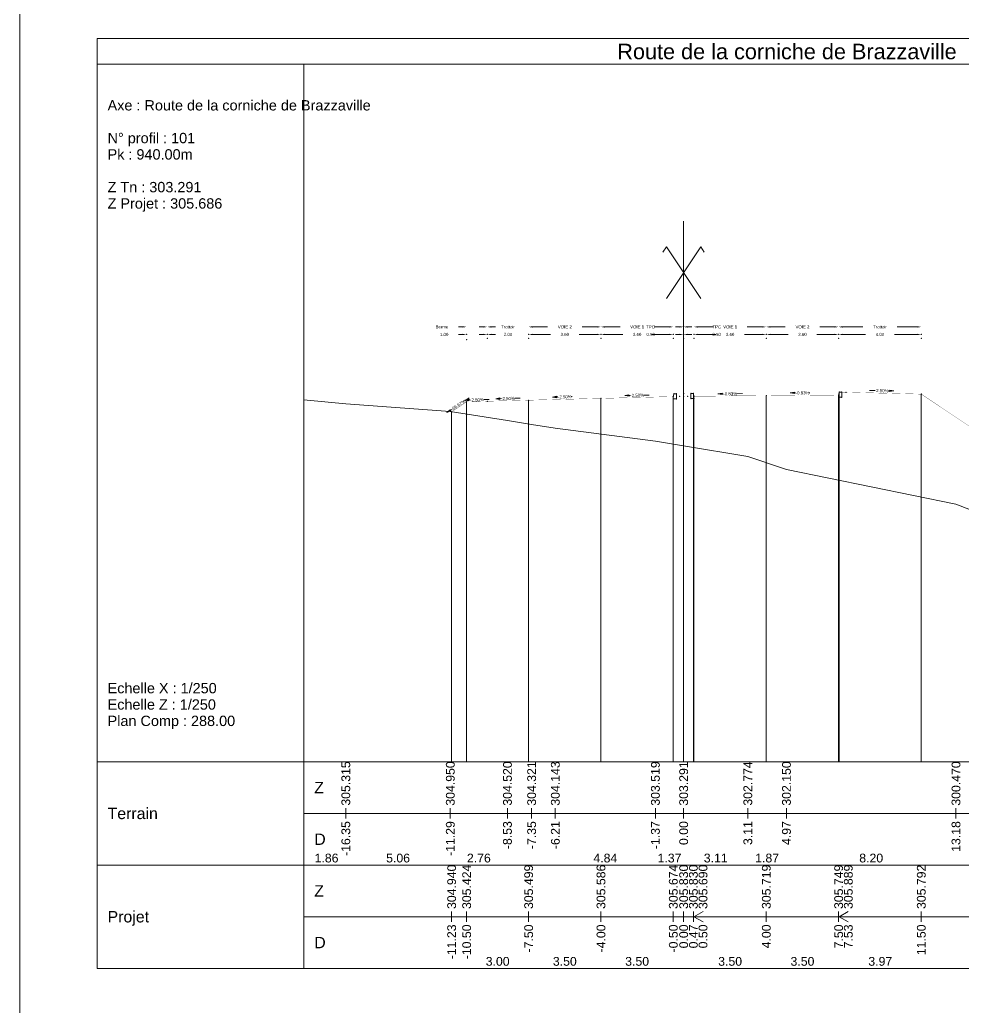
# Model space of a CAD drawing. Extents: x 0 to 74, y -372 to 1003.
# Drawn here: x 0 to 45.65, y -202.46 to -154.67 of the extents above; entities that cross this region are included whole.
import ezdxf
from ezdxf.enums import TextEntityAlignment as Align

# ---------------------------------------------------------------- set-up
doc = ezdxf.new("R2010")
doc.units = 0
doc.header["$LTSCALE"] = 2
doc.header["$PDSIZE"] = -0.004
doc.layers.get('0').update_dxf_attribs({"lineweight": 0})
for name, color, linetype, lineweight in [('Route - Profils type - PT REM TRT', 5, 'Continuous', 0), ('Route - Profils type - PT REM TRT BERME', 5, 'Continuous', 0), ('Route - Route de la corniche de Brazzaville - PT - Cadre_P101', 7, 'Continuous', 0), ('Route - Route de la corniche de Brazzaville - PT - Terrain_P101', 5, 'Continuous', 0)]:
    doc.layers.add(name, color=color, linetype=linetype, lineweight=lineweight)
doc.styles.add('CadreTitre', font='arial.ttf', dxfattribs={"height": 0.003})
doc.styles.add('Cotation', font='arial.ttf')
doc.styles.add('CoteHor', font='arial.ttf', dxfattribs={"height": 0.0022})
doc.styles.add('CoteHorA', font='arial.ttf', dxfattribs={"height": 0.0022})
doc.styles.add('CoteTitre', font='arial.ttf', dxfattribs={"height": 0.0017})
doc.styles.add('CoteTitreA', font='arial.ttf', dxfattribs={"height": 0.0017})
doc.styles.add('CoteVert', font='arial.ttf', dxfattribs={"height": 0.0017})
doc.styles.add('CoteVertA', font='arial.ttf', dxfattribs={"height": 0.0017})
doc.styles.add('ProfilCartouche', font='arial.ttf', dxfattribs={"height": 0.002})
doc.dimstyles.new('BRAZZAVILLE', dxfattribs={"dimtxt": 0.15, "dimasz": 0.2, "dimexe": 0.5, "dimexo": 0.5, "dimgap": 0.5, "dimtad": 0, "dimzin": 0, "dimdsep": 46, "dimtxsty": 'Cotation', "dimsah": 1, "dimcen": 0.1, "dimse1": 1, "dimse2": 1, "dimclrd": 1, "dimclre": 256, "dimclrt": 1, "dimaunit": 2, "dimazin": 0, "dimtfac": 1, "dimtdec": 4, "dimtofl": 0, "dimtmove": 0, "dimatfit": 1, "dimfxl": 1, "dimtolj": 1, "dimtzin": 0, "dimlwd": 0, "dimlwe": 0, "dimarcsym": 0})

# ---------------------------------------------------------------- blocks, each defined once
blk = doc.blocks.new('*D588')
at = {"layer": 'Defpoints', "color": 0, "transparency": 16777216}
for p in [(32.625, -169.894), (32.625, -169.898), (32.125, -172.894)]:
    blk.add_point(p, dxfattribs=at)
at = {"layer": 'Route - Profils type - PT REM TRT', "color": 1, "lineweight": 0, "transparency": 16777216}
for p, q in [((31.925, -169.898), (31.725, -169.898)), ((32.825, -169.898), (33.025, -169.898))]:
    blk.add_line(p, q, dxfattribs=at)
at = {"layer": 'Route - Profils type - PT REM TRT', "color": 1, "transparency": 16777216}
for points in [[(31.925, -169.865), (31.925, -169.931), (32.125, -169.898)], [(32.825, -169.865), (32.825, -169.931), (32.625, -169.898)]]:
    blk.add_solid(points, dxfattribs=at)
at = {"layer": 'Route - Profils type - PT REM TRT', "color": 1, "transparency": 16777216, "insert": (33.72, -169.898), "char_height": 0.15, "attachment_point": 5, "style": 'Cotation'}
blk.add_mtext('\\A1;0.50', dxfattribs=at)
blk = doc.blocks.new('*D589')
at = {"layer": 'Defpoints', "color": 0, "transparency": 16777216}
for p in [(32.625, -169.894), (36.125, -169.894), (36.125, -169.898)]:
    blk.add_point(p, dxfattribs=at)
at = {"layer": 'Route - Profils type - PT REM TRT', "color": 1, "lineweight": 0, "transparency": 16777216}
for p, q in [((32.825, -169.898), (33.68, -169.898)), ((35.925, -169.898), (35.07, -169.898))]:
    blk.add_line(p, q, dxfattribs=at)
at = {"layer": 'Route - Profils type - PT REM TRT', "color": 1, "transparency": 16777216}
for points in [[(32.825, -169.865), (32.825, -169.931), (32.625, -169.898)], [(35.925, -169.865), (35.925, -169.931), (36.125, -169.898)]]:
    blk.add_solid(points, dxfattribs=at)
at = {"layer": 'Route - Profils type - PT REM TRT', "color": 1, "transparency": 16777216, "insert": (34.375, -169.898), "char_height": 0.15, "attachment_point": 5, "style": 'Cotation'}
blk.add_mtext('\\A1;3.50', dxfattribs=at)
blk = doc.blocks.new('*D590')
at = {"layer": 'Defpoints', "color": 0, "transparency": 16777216}
for p in [(36.125, -169.894), (39.625, -169.894), (39.625, -169.898)]:
    blk.add_point(p, dxfattribs=at)
at = {"layer": 'Route - Profils type - PT REM TRT', "color": 1, "lineweight": 0, "transparency": 16777216}
for p, q in [((36.325, -169.898), (37.18, -169.898)), ((39.425, -169.898), (38.57, -169.898))]:
    blk.add_line(p, q, dxfattribs=at)
at = {"layer": 'Route - Profils type - PT REM TRT', "color": 1, "transparency": 16777216}
for points in [[(36.325, -169.865), (36.325, -169.931), (36.125, -169.898)], [(39.425, -169.865), (39.425, -169.931), (39.625, -169.898)]]:
    blk.add_solid(points, dxfattribs=at)
at = {"layer": 'Route - Profils type - PT REM TRT', "color": 1, "transparency": 16777216, "insert": (37.875, -169.898), "char_height": 0.15, "attachment_point": 5, "style": 'Cotation'}
blk.add_mtext('\\A1;3.50', dxfattribs=at)
blk = doc.blocks.new('*D591')
at = {"layer": 'Defpoints', "color": 0, "transparency": 16777216}
for p in [(39.625, -169.894), (43.625, -169.894), (43.625, -169.898)]:
    blk.add_point(p, dxfattribs=at)
at = {"layer": 'Route - Profils type - PT REM TRT', "color": 1, "lineweight": 0, "transparency": 16777216}
for p, q in [((39.825, -169.898), (40.927, -169.898)), ((43.425, -169.898), (42.323, -169.898))]:
    blk.add_line(p, q, dxfattribs=at)
at = {"layer": 'Route - Profils type - PT REM TRT', "color": 1, "transparency": 16777216}
for points in [[(39.825, -169.865), (39.825, -169.931), (39.625, -169.898)], [(43.425, -169.865), (43.425, -169.931), (43.625, -169.898)]]:
    blk.add_solid(points, dxfattribs=at)
at = {"layer": 'Route - Profils type - PT REM TRT', "color": 1, "transparency": 16777216, "insert": (41.625, -169.898), "char_height": 0.15, "attachment_point": 5, "style": 'Cotation'}
blk.add_mtext('\\A1;4.00', dxfattribs=at)
blk = doc.blocks.new('*D592')
at = {"layer": 'Defpoints', "color": 0, "transparency": 16777216}
for p in [(32.625, -169.535), (32.625, -170.094), (32.125, -172.894)]:
    blk.add_point(p, dxfattribs=at)
at = {"layer": 'Route - Profils type - PT REM TRT', "color": 1, "lineweight": 0, "transparency": 16777216}
for p, q in [((31.925, -169.535), (31.725, -169.535)), ((32.825, -169.535), (33.025, -169.535))]:
    blk.add_line(p, q, dxfattribs=at)
at = {"layer": 'Route - Profils type - PT REM TRT', "color": 1, "transparency": 16777216}
for points in [[(31.925, -169.501), (31.925, -169.568), (32.125, -169.535)], [(32.825, -169.501), (32.825, -169.568), (32.625, -169.535)]]:
    blk.add_solid(points, dxfattribs=at)
at = {"layer": 'Route - Profils type - PT REM TRT', "color": 1, "transparency": 16777216, "insert": (33.728, -169.535), "char_height": 0.15, "attachment_point": 5, "style": 'Cotation'}
blk.add_mtext('\\A1;TPC', dxfattribs=at)
blk = doc.blocks.new('*D593')
at = {"layer": 'Defpoints', "color": 0, "transparency": 16777216}
for p in [(36.125, -169.535), (32.625, -170.094), (36.125, -169.894)]:
    blk.add_point(p, dxfattribs=at)
at = {"layer": 'Route - Profils type - PT REM TRT', "color": 1, "lineweight": 0, "transparency": 16777216}
for p, q in [((32.825, -169.535), (33.557, -169.535)), ((35.925, -169.535), (35.193, -169.535))]:
    blk.add_line(p, q, dxfattribs=at)
at = {"layer": 'Route - Profils type - PT REM TRT', "color": 1, "transparency": 16777216}
for points in [[(32.825, -169.501), (32.825, -169.568), (32.625, -169.535)], [(35.925, -169.501), (35.925, -169.568), (36.125, -169.535)]]:
    blk.add_solid(points, dxfattribs=at)
at = {"layer": 'Route - Profils type - PT REM TRT', "color": 1, "transparency": 16777216, "insert": (34.375, -169.535), "char_height": 0.15, "attachment_point": 5, "style": 'Cotation'}
blk.add_mtext('\\A1;VOIE 1', dxfattribs=at)
blk = doc.blocks.new('*D594')
at = {"layer": 'Defpoints', "color": 0, "transparency": 16777216}
for p in [(39.625, -169.535), (36.125, -169.894), (39.625, -169.894)]:
    blk.add_point(p, dxfattribs=at)
at = {"layer": 'Route - Profils type - PT REM TRT', "color": 1, "lineweight": 0, "transparency": 16777216}
for p, q in [((36.325, -169.535), (37.043, -169.535)), ((39.425, -169.535), (38.707, -169.535))]:
    blk.add_line(p, q, dxfattribs=at)
at = {"layer": 'Route - Profils type - PT REM TRT', "color": 1, "transparency": 16777216}
for points in [[(36.325, -169.501), (36.325, -169.568), (36.125, -169.535)], [(39.425, -169.501), (39.425, -169.568), (39.625, -169.535)]]:
    blk.add_solid(points, dxfattribs=at)
at = {"layer": 'Route - Profils type - PT REM TRT', "color": 1, "transparency": 16777216, "insert": (37.875, -169.535), "char_height": 0.15, "attachment_point": 5, "style": 'Cotation'}
blk.add_mtext('\\A1;VOIE 2', dxfattribs=at)
blk = doc.blocks.new('*D595')
at = {"layer": 'Defpoints', "color": 0, "transparency": 16777216}
for p in [(43.625, -169.535), (39.625, -169.894), (43.625, -169.894)]:
    blk.add_point(p, dxfattribs=at)
at = {"layer": 'Route - Profils type - PT REM TRT', "color": 1, "lineweight": 0, "transparency": 16777216}
for p, q in [((39.825, -169.535), (40.794, -169.535)), ((43.425, -169.535), (42.456, -169.535))]:
    blk.add_line(p, q, dxfattribs=at)
at = {"layer": 'Route - Profils type - PT REM TRT', "color": 1, "transparency": 16777216}
for points in [[(39.825, -169.501), (39.825, -169.568), (39.625, -169.535)], [(43.425, -169.501), (43.425, -169.568), (43.625, -169.535)]]:
    blk.add_solid(points, dxfattribs=at)
at = {"layer": 'Route - Profils type - PT REM TRT', "color": 1, "transparency": 16777216, "insert": (41.625, -169.535), "char_height": 0.15, "attachment_point": 5, "style": 'Cotation'}
blk.add_mtext('\\A1;Trottoir', dxfattribs=at)
blk = doc.blocks.new('MENSURA_COTEPENTE_170')
at = {"layer": 'Route - Profils type - PT REM TRT', "linetype": 'Continuous', "lineweight": 0}
blk.add_hatch(color=1, dxfattribs=at).paths.add_polyline_path([(0.13593, -5.33363), (0.13513, -5.33378), (0.13593, -5.33391)])
at = {"layer": 'Route - Profils type - PT REM TRT', "color": 1, "linetype": 'Continuous', "lineweight": 0}
for p, q in [((0.13593, -5.33377), (0.13617, -5.33377)), ((0.13882, -5.33375), (0.13986, -5.33374))]:
    blk.add_line(p, q, dxfattribs=at)
at = {"layer": 'Route - Profils type - PT REM TRT', "color": 1, "linetype": 'Continuous', "lineweight": 0, "flags": 128}
blk.add_lwpolyline([(0.13593, -5.33363), (0.13513, -5.33378), (0.13593, -5.33391), (0.13593, -5.33363)], close=True, dxfattribs=at)
at = {"layer": 'Route - Profils type - PT REM TRT', "color": 1, "style": 'Cotation'}
blk.add_text('-0.83%', height=0.0006, rotation=0.4775, dxfattribs=at).set_placement((0.1375, -5.33376), align=Align.MIDDLE_CENTER)
blk = doc.blocks.new('MENSURA_COTEPENTE_171')
at = {"layer": 'Route - Profils type - PT REM TRT', "linetype": 'Continuous', "lineweight": 0}
blk.add_hatch(color=1, dxfattribs=at).paths.add_polyline_path([(0.14993, -5.33345), (0.14913, -5.3336), (0.14993, -5.33373)])
at = {"layer": 'Route - Profils type - PT REM TRT', "color": 1, "linetype": 'Continuous', "lineweight": 0}
for p, q in [((0.14993, -5.33359), (0.15017, -5.33359)), ((0.15282, -5.33356), (0.15293, -5.33356))]:
    blk.add_line(p, q, dxfattribs=at)
at = {"layer": 'Route - Profils type - PT REM TRT', "color": 1, "linetype": 'Continuous', "lineweight": 0, "flags": 128}
blk.add_lwpolyline([(0.14993, -5.33345), (0.14913, -5.3336), (0.14993, -5.33373), (0.14993, -5.33345)], close=True, dxfattribs=at)
at = {"layer": 'Route - Profils type - PT REM TRT', "color": 1, "style": 'Cotation'}
blk.add_text('-0.83%', height=0.0006, rotation=0.4775, dxfattribs=at).set_placement((0.1515, -5.33358), align=Align.MIDDLE_CENTER)
blk = doc.blocks.new('MENSURA_COTEPENTE_173')
at = {"layer": 'Route - Profils type - PT REM TRT', "linetype": 'Continuous', "lineweight": 0}
blk.add_hatch(color=1, dxfattribs=at).paths.add_polyline_path([(0.16837, -5.33334), (0.16918, -5.33322), (0.16838, -5.33306)])
at = {"layer": 'Route - Profils type - PT REM TRT', "color": 1, "linetype": 'Continuous', "lineweight": 0}
for p, q in [((0.16549, -5.33313), (0.16445, -5.3331)), ((0.16838, -5.3332), (0.16814, -5.33319))]:
    blk.add_line(p, q, dxfattribs=at)
at = {"layer": 'Route - Profils type - PT REM TRT', "color": 1, "linetype": 'Continuous', "lineweight": 0, "flags": 128}
blk.add_lwpolyline([(0.16837, -5.33334), (0.16918, -5.33322), (0.16838, -5.33306), (0.16837, -5.33334)], close=True, dxfattribs=at)
at = {"layer": 'Route - Profils type - PT REM TRT', "color": 1, "style": 'Cotation'}
blk.add_text('-2.50%', height=0.0006, rotation=358.5679, dxfattribs=at).set_placement((0.16681, -5.33316), align=Align.MIDDLE_CENTER)
blk = doc.blocks.new('T2', base_point=(-6.713, 11.473))
at = {"linetype": 'Continuous', "flags": 128}
blk.add_lwpolyline([(-6.837, 11.703), (-6.863, 11.583), (-6.863, 11.473), (-6.713, 11.473), (-6.713, 11.723), (-6.818, 11.719, 0.339869)], format="xyb", close=True, dxfattribs=at)
blk = doc.blocks.new('T2__mirroredMSX', base_point=(-6.713, 11.473))
at = {"linetype": 'Continuous', "flags": 128}
blk.add_lwpolyline([(-6.837, 11.703), (-6.863, 11.583), (-6.863, 11.473), (-6.713, 11.473), (-6.713, 11.723), (-6.818, 11.719, 0.339869)], format="xyb", close=True, dxfattribs=at)
blk = doc.blocks.new('*D600')
at = {"layer": 'Defpoints', "color": 0, "transparency": 16777216}
for p in [(31.625, -169.894), (31.625, -169.898), (32.125, -172.894)]:
    blk.add_point(p, dxfattribs=at)
at = {"layer": 'Route - Profils type - PT REM TRT BERME', "color": 1, "lineweight": 0, "transparency": 16777216}
for p, q in [((31.425, -169.898), (31.225, -169.898)), ((32.325, -169.898), (32.525, -169.898))]:
    blk.add_line(p, q, dxfattribs=at)
at = {"layer": 'Route - Profils type - PT REM TRT BERME', "color": 1, "transparency": 16777216}
for points in [[(31.425, -169.865), (31.425, -169.931), (31.625, -169.898)], [(32.325, -169.865), (32.325, -169.931), (32.125, -169.898)]]:
    blk.add_solid(points, dxfattribs=at)
at = {"layer": 'Route - Profils type - PT REM TRT BERME', "color": 1, "transparency": 16777216, "insert": (30.53, -169.898), "char_height": 0.15, "attachment_point": 5, "style": 'Cotation'}
blk.add_mtext('\\A1;0.50', dxfattribs=at)
blk = doc.blocks.new('*D601')
at = {"layer": 'Defpoints', "color": 0, "transparency": 16777216}
for p in [(28.125, -169.894), (28.125, -169.898), (31.625, -169.894)]:
    blk.add_point(p, dxfattribs=at)
at = {"layer": 'Route - Profils type - PT REM TRT BERME', "color": 1, "lineweight": 0, "transparency": 16777216}
for p, q in [((28.325, -169.898), (29.18, -169.898)), ((31.425, -169.898), (30.57, -169.898))]:
    blk.add_line(p, q, dxfattribs=at)
at = {"layer": 'Route - Profils type - PT REM TRT BERME', "color": 1, "transparency": 16777216}
for points in [[(28.325, -169.865), (28.325, -169.931), (28.125, -169.898)], [(31.425, -169.865), (31.425, -169.931), (31.625, -169.898)]]:
    blk.add_solid(points, dxfattribs=at)
at = {"layer": 'Route - Profils type - PT REM TRT BERME', "color": 1, "transparency": 16777216, "insert": (29.875, -169.898), "char_height": 0.15, "attachment_point": 5, "style": 'Cotation'}
blk.add_mtext('\\A1;3.50', dxfattribs=at)
blk = doc.blocks.new('*D602')
at = {"layer": 'Defpoints', "color": 0, "transparency": 16777216}
for p in [(24.625, -169.894), (24.625, -169.898), (28.125, -169.894)]:
    blk.add_point(p, dxfattribs=at)
at = {"layer": 'Route - Profils type - PT REM TRT BERME', "color": 1, "lineweight": 0, "transparency": 16777216}
for p, q in [((24.825, -169.898), (25.68, -169.898)), ((27.925, -169.898), (27.07, -169.898))]:
    blk.add_line(p, q, dxfattribs=at)
at = {"layer": 'Route - Profils type - PT REM TRT BERME', "color": 1, "transparency": 16777216}
for points in [[(24.825, -169.865), (24.825, -169.931), (24.625, -169.898)], [(27.925, -169.865), (27.925, -169.931), (28.125, -169.898)]]:
    blk.add_solid(points, dxfattribs=at)
at = {"layer": 'Route - Profils type - PT REM TRT BERME', "color": 1, "transparency": 16777216, "insert": (26.375, -169.898), "char_height": 0.15, "attachment_point": 5, "style": 'Cotation'}
blk.add_mtext('\\A1;3.50', dxfattribs=at)
blk = doc.blocks.new('*D603')
at = {"layer": 'Defpoints', "color": 0, "transparency": 16777216}
for p in [(31.625, -169.535), (31.625, -170.094), (32.125, -172.894)]:
    blk.add_point(p, dxfattribs=at)
at = {"layer": 'Route - Profils type - PT REM TRT BERME', "color": 1, "lineweight": 0, "transparency": 16777216}
for p, q in [((31.425, -169.535), (31.225, -169.535)), ((32.325, -169.535), (32.525, -169.535))]:
    blk.add_line(p, q, dxfattribs=at)
at = {"layer": 'Route - Profils type - PT REM TRT BERME', "color": 1, "transparency": 16777216}
for points in [[(31.425, -169.501), (31.425, -169.568), (31.625, -169.535)], [(32.325, -169.501), (32.325, -169.568), (32.125, -169.535)]]:
    blk.add_solid(points, dxfattribs=at)
at = {"layer": 'Route - Profils type - PT REM TRT BERME', "color": 1, "transparency": 16777216, "insert": (30.522, -169.535), "char_height": 0.15, "attachment_point": 5, "style": 'Cotation'}
blk.add_mtext('\\A1;TPC', dxfattribs=at)
blk = doc.blocks.new('*D604')
at = {"layer": 'Defpoints', "color": 0, "transparency": 16777216}
for p in [(28.125, -169.535), (28.125, -169.894), (31.625, -170.094)]:
    blk.add_point(p, dxfattribs=at)
at = {"layer": 'Route - Profils type - PT REM TRT BERME', "color": 1, "lineweight": 0, "transparency": 16777216}
for p, q in [((28.325, -169.535), (29.057, -169.535)), ((31.425, -169.535), (30.693, -169.535))]:
    blk.add_line(p, q, dxfattribs=at)
at = {"layer": 'Route - Profils type - PT REM TRT BERME', "color": 1, "transparency": 16777216}
for points in [[(28.325, -169.501), (28.325, -169.568), (28.125, -169.535)], [(31.425, -169.501), (31.425, -169.568), (31.625, -169.535)]]:
    blk.add_solid(points, dxfattribs=at)
at = {"layer": 'Route - Profils type - PT REM TRT BERME', "color": 1, "transparency": 16777216, "insert": (29.875, -169.535), "char_height": 0.15, "attachment_point": 5, "style": 'Cotation'}
blk.add_mtext('\\A1;VOIE 1', dxfattribs=at)
blk = doc.blocks.new('*D605')
at = {"layer": 'Defpoints', "color": 0, "transparency": 16777216}
for p in [(24.625, -169.535), (24.625, -169.894), (28.125, -169.894)]:
    blk.add_point(p, dxfattribs=at)
at = {"layer": 'Route - Profils type - PT REM TRT BERME', "color": 1, "lineweight": 0, "transparency": 16777216}
for p, q in [((24.825, -169.535), (25.543, -169.535)), ((27.925, -169.535), (27.207, -169.535))]:
    blk.add_line(p, q, dxfattribs=at)
at = {"layer": 'Route - Profils type - PT REM TRT BERME', "color": 1, "transparency": 16777216}
for points in [[(24.825, -169.501), (24.825, -169.568), (24.625, -169.535)], [(27.925, -169.501), (27.925, -169.568), (28.125, -169.535)]]:
    blk.add_solid(points, dxfattribs=at)
at = {"layer": 'Route - Profils type - PT REM TRT BERME', "color": 1, "transparency": 16777216, "insert": (26.375, -169.535), "char_height": 0.15, "attachment_point": 5, "style": 'Cotation'}
blk.add_mtext('\\A1;VOIE 2', dxfattribs=at)
blk = doc.blocks.new('*D606')
at = {"layer": 'Defpoints', "color": 0, "transparency": 16777216}
for p in [(22.625, -169.535), (22.625, -169.894), (24.625, -169.894)]:
    blk.add_point(p, dxfattribs=at)
at = {"layer": 'Route - Profils type - PT REM TRT BERME', "color": 1, "lineweight": 0, "transparency": 16777216}
for p, q in [((22.425, -169.535), (22.225, -169.535)), ((24.825, -169.535), (25.025, -169.535))]:
    blk.add_line(p, q, dxfattribs=at)
at = {"layer": 'Route - Profils type - PT REM TRT BERME', "color": 1, "transparency": 16777216}
for points in [[(22.425, -169.501), (22.425, -169.568), (22.625, -169.535)], [(24.825, -169.501), (24.825, -169.568), (24.625, -169.535)]]:
    blk.add_solid(points, dxfattribs=at)
at = {"layer": 'Route - Profils type - PT REM TRT BERME', "color": 1, "transparency": 16777216, "insert": (23.625, -169.535), "char_height": 0.15, "attachment_point": 5, "style": 'Cotation'}
blk.add_mtext('\\A1;Trottoir', dxfattribs=at)
blk = doc.blocks.new('*D607')
at = {"layer": 'Defpoints', "color": 0, "transparency": 16777216}
for p in [(21.625, -169.535), (21.625, -169.894), (22.625, -169.894)]:
    blk.add_point(p, dxfattribs=at)
at = {"layer": 'Route - Profils type - PT REM TRT BERME', "color": 1, "lineweight": 0, "transparency": 16777216}
for p, q in [((21.425, -169.535), (21.225, -169.535)), ((22.825, -169.535), (23.025, -169.535))]:
    blk.add_line(p, q, dxfattribs=at)
at = {"layer": 'Route - Profils type - PT REM TRT BERME', "color": 1, "transparency": 16777216}
for points in [[(21.425, -169.501), (21.425, -169.568), (21.625, -169.535)], [(22.825, -169.501), (22.825, -169.568), (22.625, -169.535)]]:
    blk.add_solid(points, dxfattribs=at)
at = {"layer": 'Route - Profils type - PT REM TRT BERME', "color": 1, "transparency": 16777216, "insert": (20.428, -169.535), "char_height": 0.15, "attachment_point": 5, "style": 'Cotation'}
blk.add_mtext('\\A1;Berme', dxfattribs=at)
blk = doc.blocks.new('*D608')
at = {"layer": 'Defpoints', "color": 0, "transparency": 16777216}
for p in [(22.625, -169.894), (22.625, -169.898), (24.625, -169.894)]:
    blk.add_point(p, dxfattribs=at)
at = {"layer": 'Route - Profils type - PT REM TRT BERME', "color": 1, "lineweight": 0, "transparency": 16777216}
for p, q in [((22.425, -169.898), (22.225, -169.898)), ((24.825, -169.898), (25.025, -169.898))]:
    blk.add_line(p, q, dxfattribs=at)
at = {"layer": 'Route - Profils type - PT REM TRT BERME', "color": 1, "transparency": 16777216}
for points in [[(22.425, -169.865), (22.425, -169.931), (22.625, -169.898)], [(24.825, -169.865), (24.825, -169.931), (24.625, -169.898)]]:
    blk.add_solid(points, dxfattribs=at)
at = {"layer": 'Route - Profils type - PT REM TRT BERME', "color": 1, "transparency": 16777216, "insert": (23.625, -169.898), "char_height": 0.15, "attachment_point": 5, "style": 'Cotation'}
blk.add_mtext('\\A1;2.00', dxfattribs=at)
blk = doc.blocks.new('*D609')
at = {"layer": 'Defpoints', "color": 0, "transparency": 16777216}
for p in [(21.625, -169.894), (21.625, -169.898), (22.625, -169.894)]:
    blk.add_point(p, dxfattribs=at)
at = {"layer": 'Route - Profils type - PT REM TRT BERME', "color": 1, "lineweight": 0, "transparency": 16777216}
for p, q in [((21.425, -169.898), (21.225, -169.898)), ((22.825, -169.898), (23.025, -169.898))]:
    blk.add_line(p, q, dxfattribs=at)
at = {"layer": 'Route - Profils type - PT REM TRT BERME', "color": 1, "transparency": 16777216}
for points in [[(21.425, -169.865), (21.425, -169.931), (21.625, -169.898)], [(22.825, -169.865), (22.825, -169.931), (22.625, -169.898)]]:
    blk.add_solid(points, dxfattribs=at)
at = {"layer": 'Route - Profils type - PT REM TRT BERME', "color": 1, "transparency": 16777216, "insert": (20.537, -169.898), "char_height": 0.15, "attachment_point": 5, "style": 'Cotation'}
blk.add_mtext('\\A1;1.00', dxfattribs=at)
blk = doc.blocks.new('MENSURA_COTEPENTE_174')
at = {"layer": 'Route - Profils type - PT REM TRT BERME', "linetype": 'Continuous', "lineweight": 0}
blk.add_hatch(color=1, dxfattribs=at).paths.add_polyline_path([(0.11793, -5.33424), (0.11713, -5.33412), (0.11792, -5.33396)])
at = {"layer": 'Route - Profils type - PT REM TRT BERME', "color": 1, "linetype": 'Continuous', "lineweight": 0}
for p, q in [((0.11792, -5.3341), (0.11816, -5.33409)), ((0.12081, -5.33403), (0.12185, -5.334))]:
    blk.add_line(p, q, dxfattribs=at)
at = {"layer": 'Route - Profils type - PT REM TRT BERME', "color": 1, "linetype": 'Continuous', "lineweight": 0, "flags": 128}
blk.add_lwpolyline([(0.11793, -5.33424), (0.11713, -5.33412), (0.11792, -5.33396), (0.11793, -5.33424)], close=True, dxfattribs=at)
at = {"layer": 'Route - Profils type - PT REM TRT BERME', "color": 1, "style": 'Cotation'}
blk.add_text('-2.50%', height=0.0006, rotation=-358.5679, dxfattribs=at).set_placement((0.11949, -5.33406), align=Align.MIDDLE_CENTER)
blk = doc.blocks.new('MENSURA_COTEPENTE_175')
at = {"layer": 'Route - Profils type - PT REM TRT BERME', "linetype": 'Continuous', "lineweight": 0}
blk.add_hatch(color=1, dxfattribs=at).paths.add_polyline_path([(0.10393, -5.33452), (0.10312, -5.3344), (0.10392, -5.33424)])
at = {"layer": 'Route - Profils type - PT REM TRT BERME', "color": 1, "linetype": 'Continuous', "lineweight": 0}
for p, q in [((0.10392, -5.33438), (0.10416, -5.33438)), ((0.10681, -5.33431), (0.10692, -5.33431))]:
    blk.add_line(p, q, dxfattribs=at)
at = {"layer": 'Route - Profils type - PT REM TRT BERME', "color": 1, "linetype": 'Continuous', "lineweight": 0, "flags": 128}
blk.add_lwpolyline([(0.10393, -5.33452), (0.10312, -5.3344), (0.10392, -5.33424), (0.10393, -5.33452)], close=True, dxfattribs=at)
at = {"layer": 'Route - Profils type - PT REM TRT BERME', "color": 1, "style": 'Cotation'}
blk.add_text('-2.50%', height=0.0006, rotation=-358.5679, dxfattribs=at).set_placement((0.10549, -5.33434), align=Align.MIDDLE_CENTER)
blk = doc.blocks.new('MENSURA_COTEPENTE_176')
at = {"layer": 'Route - Profils type - PT REM TRT BERME', "linetype": 'Continuous', "lineweight": 0}
blk.add_hatch(color=1, dxfattribs=at).paths.add_polyline_path([(0.08343, -5.33707), (0.08269, -5.3374), (0.08328, -5.33684)])
at = {"layer": 'Route - Profils type - PT REM TRT BERME', "color": 1, "linetype": 'Continuous', "lineweight": 0}
for p, q in [((0.08613, -5.3351), (0.087, -5.33453)), ((0.08335, -5.33696), (0.08355, -5.33682))]:
    blk.add_line(p, q, dxfattribs=at)
at = {"layer": 'Route - Profils type - PT REM TRT BERME', "color": 1, "linetype": 'Continuous', "lineweight": 0, "flags": 128}
blk.add_lwpolyline([(0.08343, -5.33707), (0.08269, -5.3374), (0.08328, -5.33684), (0.08343, -5.33707)], close=True, dxfattribs=at)
at = {"layer": 'Route - Profils type - PT REM TRT BERME', "color": 1, "style": 'Cotation'}
blk.add_text('-66.67%', height=0.0006, rotation=-326.3098, dxfattribs=at).set_placement((0.08484, -5.33596), align=Align.MIDDLE_CENTER)
blk = doc.blocks.new('MENSURA_COTEPENTE_177')
at = {"layer": 'Route - Profils type - PT REM TRT BERME', "linetype": 'Continuous', "lineweight": 0}
blk.add_hatch(color=1, dxfattribs=at).paths.add_polyline_path([(0.09293, -5.33485), (0.09212, -5.33473), (0.09292, -5.33457)])
at = {"layer": 'Route - Profils type - PT REM TRT BERME', "color": 1, "linetype": 'Continuous', "lineweight": 0}
for p, q in [((0.09292, -5.33471), (0.09316, -5.3347)), ((0.09581, -5.33464), (0.09685, -5.33461))]:
    blk.add_line(p, q, dxfattribs=at)
at = {"layer": 'Route - Profils type - PT REM TRT BERME', "color": 1, "linetype": 'Continuous', "lineweight": 0, "flags": 128}
blk.add_lwpolyline([(0.09293, -5.33485), (0.09212, -5.33473), (0.09292, -5.33457), (0.09293, -5.33485)], close=True, dxfattribs=at)
at = {"layer": 'Route - Profils type - PT REM TRT BERME', "color": 1, "style": 'Cotation'}
blk.add_text('-2.50%', height=0.0006, rotation=-358.5679, dxfattribs=at).set_placement((0.09449, -5.33467), align=Align.MIDDLE_CENTER)
blk = doc.blocks.new('MENSURA_COTEPENTE_178')
at = {"layer": 'Route - Profils type - PT REM TRT BERME', "linetype": 'Continuous', "lineweight": 0}
blk.add_hatch(color=1, dxfattribs=at).paths.add_polyline_path([(0.08693, -5.3351), (0.08613, -5.33498), (0.08692, -5.33482)])
at = {"layer": 'Route - Profils type - PT REM TRT BERME', "color": 1, "linetype": 'Continuous', "lineweight": 0}
for p, q in [((0.08693, -5.33496), (0.08717, -5.33495)), ((0.08982, -5.33489), (0.09086, -5.33486))]:
    blk.add_line(p, q, dxfattribs=at)
at = {"layer": 'Route - Profils type - PT REM TRT BERME', "color": 1, "linetype": 'Continuous', "lineweight": 0, "flags": 128}
blk.add_lwpolyline([(0.08693, -5.3351), (0.08613, -5.33498), (0.08692, -5.33482), (0.08693, -5.3351)], close=True, dxfattribs=at)
at = {"layer": 'Route - Profils type - PT REM TRT BERME', "color": 1, "style": 'Cotation'}
blk.add_text('-2.50%', height=0.0006, rotation=-358.5679, dxfattribs=at).set_placement((0.08849, -5.33492), align=Align.MIDDLE_CENTER)

msp = doc.modelspace()

# ---------------------------------------------------------------- linework, layer by layer
at = {"flags": 128}
for points in [[(0, -204.33), (0, -151.83), (74.25, -151.83), (74.25, -204.33)], [(3.75, -200.58), (3.75, -155.58), (70.5, -155.58), (70.5, -200.58)]]:
    msp.add_lwpolyline(points, close=True, dxfattribs=at)
at = {"layer": 'Route - Profils type - PT REM TRT', "color": 1, "linetype": 'Continuous', "flags": 128}
msp.add_lwpolyline([(32.125, -172.75, 0.01, 0.01, 0), (32.475, -172.75, 0.01, 0.01, 0), (32.595, -172.75, 0.01, 0.01, 0), (32.625, -172.89, 0.01, 0.01, 0), (36.125, -172.861, 0.01, 0.01, 0), (39.625, -172.831, 0.01, 0.01, 0), (39.655, -172.691, 0.01, 0.01, 0), (39.775, -172.691, 0.01, 0.01, 0), (43.625, -172.788, 0.01, 0.01, 0), (68.303, -189.24, 0.01, 0.01, 0)], format="xyseb", dxfattribs=at)
at = {"layer": 'Route - Profils type - PT REM TRT'}
for p in [(32.125, -169.894), (32.125, -170.094), (32.625, -169.894), (32.625, -170.094), (36.125, -169.894), (36.125, -170.094), (39.625, -169.894), (39.625, -170.094), (43.625, -169.894), (43.625, -170.094), (32.125, -172.75), (32.125, -172.894), (32.325, -172.892), (32.475, -172.75), (32.475, -173), (32.595, -172.75), (32.625, -172.89), (32.625, -173), (36.125, -172.861), (39.625, -172.831), (39.625, -172.941), (39.655, -172.691), (39.775, -172.691), (39.775, -172.941), (39.975, -172.696), (43.625, -172.788)]:
    msp.add_point(p, dxfattribs=at)
at = {"layer": 'Route - Profils type - PT REM TRT BERME', "color": 1, "linetype": 'Continuous', "flags": 128}
msp.add_lwpolyline([(32.125, -172.766, 0.01, 0.01, 0), (31.775, -172.766, 0.01, 0.01, 0), (31.655, -172.766, 0.01, 0.01, 0), (31.625, -172.906, 0.01, 0.01, 0), (28.125, -172.994, 0.01, 0.01, 0), (24.625, -173.081, 0.01, 0.01, 0), (21.625, -173.156, 0.01, 0.01, 0), (20.899, -173.64, 0.01, 0.01, 0)], format="xyseb", dxfattribs=at)
at = {"layer": 'Route - Profils type - PT REM TRT BERME'}
for p in [(21.625, -169.894), (22.625, -169.894), (22.625, -170.094), (24.625, -169.894), (24.625, -170.094), (28.125, -169.894), (28.125, -170.094), (31.625, -169.894), (31.625, -170.094), (32.125, -169.894), (32.125, -170.094), (21.625, -170.144), (28.125, -172.994), (31.625, -172.906), (31.655, -172.766), (31.775, -172.766), (31.925, -172.899), (32.125, -172.766), (32.125, -172.894), (21.625, -173.156), (22.625, -173.131), (24.625, -173.081), (31.625, -173.016), (31.775, -173.016), (20.899, -173.64)]:
    msp.add_point(p, dxfattribs=at)
at = {"layer": 'Route - Route de la corniche de Brazzaville - PT - Cadre_P101', "color": 7, "linetype": 'Continuous'}
for p, q in [((13.75, -156.83), (13.75, -200.58)), ((32.125, -169.411), (32.125, -164.411)), ((31.125, -165.911), (31.292, -165.661)), ((32.958, -168.161), (31.292, -165.661)), ((31.292, -168.161), (32.958, -165.661)), ((33.125, -165.911), (32.958, -165.661)), ((32.125, -190.58), (32.125, -169.411)), ((28.125, -190.58), (28.125, -172.994)), ((28.125, -190.58), (28.125, -172.994)), ((31.625, -190.58), (31.625, -172.906)), ((31.625, -190.58), (31.625, -172.906)), ((32.125, -190.58), (32.125, -172.75)), ((32.125, -190.58), (32.125, -172.75)), ((32.595, -190.58), (32.595, -172.75)), ((32.595, -190.58), (32.595, -172.75)), ((32.625, -190.58), (32.625, -172.89)), ((32.625, -190.58), (32.625, -172.89)), ((36.125, -190.58), (36.125, -172.861)), ((36.125, -190.58), (36.125, -172.861)), ((39.625, -190.58), (39.625, -172.831)), ((39.625, -190.58), (39.625, -172.831)), ((39.655, -190.58), (39.655, -172.691)), ((39.655, -190.58), (39.655, -172.691)), ((43.625, -190.58), (43.625, -172.788)), ((43.625, -190.58), (43.625, -172.788)), ((21.625, -190.58), (21.625, -173.156)), ((21.625, -190.58), (21.625, -173.156)), ((24.625, -190.58), (24.625, -173.081)), ((24.625, -190.58), (24.625, -173.081)), ((20.899, -190.58), (20.899, -173.64)), ((20.899, -190.58), (20.899, -173.64)), ((70.5, -190.58), (3.75, -190.58)), ((70.5, -193.08), (13.75, -193.08)), ((70.5, -195.58), (3.75, -195.58)), ((70.5, -195.58), (3.75, -195.58)), ((70.5, -195.58), (3.75, -195.58)), ((70.5, -195.58), (3.75, -195.58)), ((70.5, -195.58), (3.75, -195.58)), ((70.5, -195.58), (3.75, -195.58)), ((70.5, -195.58), (3.75, -195.58)), ((20.899, -197.83), (20.899, -198.08)), ((21.625, -197.83), (21.625, -198.08)), ((24.625, -197.83), (24.625, -198.08)), ((28.125, -197.83), (28.125, -198.08)), ((31.625, -197.83), (31.625, -198.08)), ((32.125, -197.83), (32.125, -198.08)), ((32.595, -197.83), (32.595, -198.08)), ((33.062, -197.83), (32.625, -198.08)), ((36.125, -197.83), (36.125, -198.08)), ((39.625, -197.83), (39.625, -198.08)), ((40.093, -197.83), (39.655, -198.08)), ((43.625, -197.83), (43.625, -198.08)), ((70.5, -198.08), (13.75, -198.08)), ((20.899, -198.33), (20.899, -198.08)), ((21.625, -198.33), (21.625, -198.08)), ((24.625, -198.33), (24.625, -198.08)), ((28.125, -198.33), (28.125, -198.08)), ((31.625, -198.33), (31.625, -198.08)), ((32.125, -198.33), (32.125, -198.08)), ((32.595, -198.33), (32.595, -198.08)), ((33.062, -198.33), (32.625, -198.08)), ((36.125, -198.33), (36.125, -198.08)), ((39.625, -198.33), (39.625, -198.08)), ((40.093, -198.33), (39.655, -198.08)), ((43.625, -198.33), (43.625, -198.08)), ((70.5, -200.58), (3.75, -200.58)), ((70.5, -200.58), (3.75, -200.58)), ((70.5, -200.58), (3.75, -200.58)), ((70.5, -200.58), (3.75, -200.58)), ((70.5, -200.58), (3.75, -200.58)), ((70.5, -200.58), (3.75, -200.58))]:
    msp.add_line(p, q, dxfattribs=at)
at = {"layer": 'Route - Route de la corniche de Brazzaville - PT - Cadre_P101', "color": 114, "linetype": 'Continuous'}
for p, q in [((15.777, -192.83), (15.777, -193.08)), ((15.777, -193.33), (15.777, -193.08)), ((20.834, -192.83), (20.834, -193.08)), ((20.834, -193.33), (20.834, -193.08)), ((23.598, -192.83), (23.598, -193.08)), ((23.598, -193.33), (23.598, -193.08)), ((24.77, -192.83), (24.77, -193.08)), ((24.77, -193.33), (24.77, -193.08)), ((25.916, -192.83), (25.916, -193.08)), ((25.916, -193.33), (25.916, -193.08)), ((30.758, -192.83), (30.758, -193.08)), ((30.758, -193.33), (30.758, -193.08)), ((32.125, -192.83), (32.125, -193.08)), ((32.125, -193.33), (32.125, -193.08)), ((35.231, -192.83), (35.231, -193.08)), ((35.231, -193.33), (35.231, -193.08)), ((37.099, -192.83), (37.099, -193.08)), ((37.099, -193.33), (37.099, -193.08)), ((45.303, -192.83), (45.303, -193.08)), ((45.303, -193.33), (45.303, -193.08))]:
    msp.add_line(p, q, dxfattribs=at)
at = {"layer": 'Route - Route de la corniche de Brazzaville - PT - Cadre_P101', "flags": 128}
msp.add_lwpolyline([(3.738, -200.592), (3.738, -156.817), (70.512, -156.817), (70.512, -200.592)], close=True, dxfattribs=at)
at = {"layer": 'Route - Route de la corniche de Brazzaville - PT - Terrain_P101', "color": 114, "linetype": 'Continuous', "flags": 128}
msp.add_lwpolyline([(13.75, -173.061), (13.915, -173.076), (15.777, -173.265), (20.834, -173.63), (23.598, -174.06), (24.77, -174.259), (25.916, -174.437), (30.758, -175.061), (32.125, -175.289), (35.231, -175.806), (37.099, -176.43), (45.303, -178.11), (46.007, -178.385)], dxfattribs=at)
msp.add_lwpolyline([(13.75, -173.061), (13.915, -173.076), (15.777, -173.265), (20.834, -173.63), (23.598, -174.06), (24.77, -174.259), (25.916, -174.437), (30.758, -175.061), (32.125, -175.289), (35.231, -175.806), (37.099, -176.43), (45.303, -178.11), (46.007, -178.385)], dxfattribs=at)

# ---------------------------------------------------------------- block references
at = {"layer": 'Route - Profils type - PT REM TRT', "xscale": -1, "zscale": 250}
msp.add_blockref('T2__mirroredMSX', (32.475, -173), dxfattribs=at)
at = {"layer": 'Route - Profils type - PT REM TRT', "xscale": 250, "yscale": 250, "zscale": 250}
for name in ['MENSURA_COTEPENTE_170', 'MENSURA_COTEPENTE_171', 'MENSURA_COTEPENTE_173']:
    msp.add_blockref(name, (0, 1160.67), dxfattribs=at)
at = {"layer": 'Route - Profils type - PT REM TRT', "zscale": 250}
msp.add_blockref('T2', (39.775, -172.941), dxfattribs=at)
at = {"layer": 'Route - Profils type - PT REM TRT BERME', "xscale": 250, "yscale": 250, "zscale": 250}
for name in ['MENSURA_COTEPENTE_176', 'MENSURA_COTEPENTE_178', 'MENSURA_COTEPENTE_177', 'MENSURA_COTEPENTE_175', 'MENSURA_COTEPENTE_174']:
    msp.add_blockref(name, (0, 1160.67), dxfattribs=at)
at = {"layer": 'Route - Profils type - PT REM TRT BERME', "zscale": 250}
msp.add_blockref('T2', (31.775, -173.016), dxfattribs=at)

# ---------------------------------------------------------------- texts
at = {"color": 7, "style": 'CadreTitre'}
msp.add_text('Route de la corniche de Brazzaville', height=0.75, dxfattribs=at).set_placement((37.125, -155.83), align=Align.TOP_CENTER)
at = {"style": 'ProfilCartouche'}
for s, p in [('Axe : Route de la corniche de Brazzaville', (4.25, -158.809)), ('N° profil : 101', (4.25, -160.393)), ('Pk : 940.00m', (4.25, -161.184)), ('Z Tn : 303.291', (4.25, -162.768)), ('Z Projet : 305.686', (4.25, -163.559)), ('Echelle X : 1/250', (4.25, -187.017)), ('Echelle Z : 1/250', (4.25, -187.809)), ('Plan Comp : 288.00', (4.25, -188.601))]:
    msp.add_text(s, height=0.5, dxfattribs=at).set_placement(p, align=Align.MIDDLE_LEFT)
at = {"layer": 'Route - Route de la corniche de Brazzaville - PT - Cadre_P101', "color": 114, "style": 'CoteVert'}
for s, p in [('305.315', (15.777, -192.705)), ('304.950', (20.834, -192.705)), ('304.520', (23.598, -192.705)), ('304.321', (24.77, -192.705)), ('304.143', (25.916, -192.705)), ('303.519', (30.758, -192.705)), ('303.291', (32.125, -192.705)), ('302.774', (35.231, -192.705)), ('302.150', (37.099, -192.705)), ('300.470', (45.303, -192.705))]:
    msp.add_text(s, height=0.425, rotation=90, dxfattribs=at).set_placement(p, align=Align.MIDDLE_LEFT)
at = {"layer": 'Route - Route de la corniche de Brazzaville - PT - Cadre_P101', "color": 114, "style": 'CoteHor'}
for s, p in [('Z', (14.25, -191.83)), ('Terrain', (4.25, -193.08)), ('D', (14.25, -194.33))]:
    msp.add_text(s, height=0.55, dxfattribs=at).set_placement(p, align=Align.MIDDLE_LEFT)
at = {"layer": 'Route - Route de la corniche de Brazzaville - PT - Cadre_P101', "color": 114, "style": 'CoteVert'}
for s, p in [('-16.35', (15.777, -193.455)), ('-11.29', (20.834, -193.455)), ('-8.53', (23.598, -193.455)), ('-7.35', (24.77, -193.455)), ('-6.21', (25.916, -193.455)), ('-1.37', (30.758, -193.455)), ('0.00', (32.125, -193.455)), ('3.11', (35.231, -193.455)), ('4.97', (37.099, -193.455)), ('13.18', (45.303, -193.455))]:
    msp.add_text(s, height=0.425, rotation=90, dxfattribs=at).set_placement(p, align=Align.MIDDLE_RIGHT)
at = {"layer": 'Route - Route de la corniche de Brazzaville - PT - Cadre_P101', "color": 114, "style": 'CoteTitre'}
for s, p in [('1.86', (14.846, -195.58)), ('5.06', (18.306, -195.58)), ('2.76', (22.216, -195.58)), ('4.84', (28.337, -195.58)), ('1.37', (31.442, -195.58)), ('3.11', (33.678, -195.58)), ('1.87', (36.165, -195.58)), ('8.20', (41.201, -195.58))]:
    msp.add_text(s, height=0.425, dxfattribs=at).set_placement(p, align=Align.BOTTOM_CENTER)
at = {"layer": 'Route - Route de la corniche de Brazzaville - PT - Cadre_P101', "color": 7, "style": 'CoteVertA'}
for s, p in [('304.940', (20.899, -197.705)), ('305.424', (21.625, -197.705)), ('305.499', (24.625, -197.705)), ('305.586', (28.125, -197.705)), ('305.674', (31.625, -197.705)), ('305.830', (32.125, -197.705)), ('305.830', (32.595, -197.705)), ('305.690', (33.062, -197.705)), ('305.719', (36.125, -197.705)), ('305.749', (39.625, -197.705)), ('305.889', (40.093, -197.705)), ('305.792', (43.625, -197.705))]:
    msp.add_text(s, height=0.425, rotation=90, dxfattribs=at).set_placement(p, align=Align.MIDDLE_LEFT)
at = {"layer": 'Route - Route de la corniche de Brazzaville - PT - Cadre_P101', "color": 7, "style": 'CoteHorA'}
for s, p in [('Z', (14.25, -196.83)), ('Projet', (4.25, -198.08)), ('D', (14.25, -199.33))]:
    msp.add_text(s, height=0.55, dxfattribs=at).set_placement(p, align=Align.MIDDLE_LEFT)
at = {"layer": 'Route - Route de la corniche de Brazzaville - PT - Cadre_P101', "color": 7, "style": 'CoteVertA'}
for s, p in [('-11.23', (20.899, -198.455)), ('-10.50', (21.625, -198.455)), ('-7.50', (24.625, -198.455)), ('-4.00', (28.125, -198.455)), ('-0.50', (31.625, -198.455)), ('0.00', (32.125, -198.455)), ('0.47', (32.595, -198.455)), ('0.50', (33.062, -198.455)), ('4.00', (36.125, -198.455)), ('7.50', (39.625, -198.455)), ('7.53', (40.093, -198.455)), ('11.50', (43.625, -198.455))]:
    msp.add_text(s, height=0.425, rotation=90, dxfattribs=at).set_placement(p, align=Align.MIDDLE_RIGHT)
at = {"layer": 'Route - Route de la corniche de Brazzaville - PT - Cadre_P101', "color": 7, "style": 'CoteTitreA'}
for s, p in [('3.00', (23.125, -200.58)), ('3.50', (26.375, -200.58)), ('3.50', (29.875, -200.58)), ('3.50', (34.375, -200.58)), ('3.50', (37.875, -200.58)), ('3.97', (41.64, -200.58))]:
    msp.add_text(s, height=0.425, dxfattribs=at).set_placement(p, align=Align.BOTTOM_CENTER)

# ---------------------------------------------------------------- dimensions: what is measured, and where the dimension line sits
at = {"layer": 'Route - Profils type - PT REM TRT'}
for base, p1, p2, text, picture, middle in [((32.625, -169.535), (32.125, -172.894), (32.625, -170.094), 'TPC', '*D592', (33.728, -169.535)), ((36.125, -169.535), (32.625, -170.094), (36.125, -169.894), 'VOIE 1', '*D593', (34.375, -169.535)), ((39.625, -169.535), (36.125, -169.894), (39.625, -169.894), 'VOIE 2', '*D594', (37.875, -169.535)), ((43.625, -169.535), (39.625, -169.894), (43.625, -169.894), 'Trottoir', '*D595', (41.625, -169.535)), ((32.625, -169.898), (32.125, -172.894), (32.625, -169.894), '0.50', '*D588', (33.72, -169.898)), ((36.125, -169.898), (32.625, -169.894), (36.125, -169.894), '3.50', '*D589', (34.375, -169.898)), ((39.625, -169.898), (36.125, -169.894), (39.625, -169.894), '3.50', '*D590', (37.875, -169.898)), ((43.625, -169.898), (39.625, -169.894), (43.625, -169.894), '4.00', '*D591', (41.625, -169.898))]:
    dim = msp.add_linear_dim(base=base, p1=p1, p2=p2, text=text, dimstyle='BRAZZAVILLE', override={"dimscale": 1, "dimclrt": 1}, dxfattribs=at)
    dim.commit()
    dim.dimension.update_dxf_attribs({"geometry": picture, "text_midpoint": middle})
at = {"layer": 'Route - Profils type - PT REM TRT BERME'}
for base, p1, p2, text, picture, middle in [((21.625, -169.535), (22.625, -169.894), (21.625, -169.894), 'Berme', '*D607', (20.428, -169.535)), ((22.625, -169.535), (24.625, -169.894), (22.625, -169.894), 'Trottoir', '*D606', (23.625, -169.535)), ((24.625, -169.535), (28.125, -169.894), (24.625, -169.894), 'VOIE 2', '*D605', (26.375, -169.535)), ((28.125, -169.535), (31.625, -170.094), (28.125, -169.894), 'VOIE 1', '*D604', (29.875, -169.535)), ((31.625, -169.535), (32.125, -172.894), (31.625, -170.094), 'TPC', '*D603', (30.522, -169.535)), ((21.625, -169.898), (22.625, -169.894), (21.625, -169.894), '1.00', '*D609', (20.537, -169.898)), ((22.625, -169.898), (24.625, -169.894), (22.625, -169.894), '2.00', '*D608', (23.625, -169.898)), ((24.625, -169.898), (28.125, -169.894), (24.625, -169.894), '3.50', '*D602', (26.375, -169.898)), ((28.125, -169.898), (31.625, -169.894), (28.125, -169.894), '3.50', '*D601', (29.875, -169.898)), ((31.625, -169.898), (32.125, -172.894), (31.625, -169.894), '0.50', '*D600', (30.53, -169.898))]:
    dim = msp.add_linear_dim(base=base, p1=p1, p2=p2, text=text, dimstyle='BRAZZAVILLE', override={"dimscale": 1, "dimclrt": 1}, dxfattribs=at)
    dim.commit()
    dim.dimension.update_dxf_attribs({"geometry": picture, "text_midpoint": middle})

doc.saveas('drawing.dxf')
